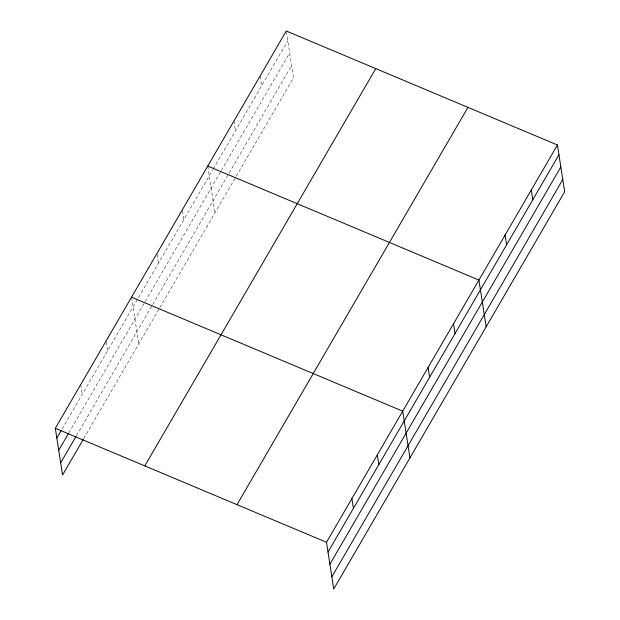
<?xml version="1.0" encoding="UTF-8"?>
<svg xmlns="http://www.w3.org/2000/svg" width="620" height="620" viewBox="0 0 620 620"><rect width="100%" height="100%" fill="white"/><g stroke="black" fill="none" stroke-linecap="round" stroke-linejoin="round"><path stroke-width="0.46" stroke-dasharray="3.1 2.33" d="M62.108 428.993L212.652 170.012M213.141 169.183L287.781 40.773M68.789 432.946L220.844 171.368M221.325 170.531L289.672 52.964M76.485 435.612L152.218 305.327M152.698 304.505L291.617 65.526M83.646 438.735L159.379 308.45M159.859 307.629L293.5 77.725L286.409 31.891M260.098 76.028L261.609 85.8M233.926 121.055L235.437 130.828M207.746 166.083L214.985 212.799M182.482 210.668L183.853 219.55M157.077 254.371L158.449 263.26M131.533 297.189L138.772 343.906M106.268 341.775L107.648 350.664M80.724 384.594L82.243 394.367"/><path stroke-width="0.93" d="M83.165 439.557L62.558 475.013L55.319 428.296L286.269 31L557.442 144.987L564.681 191.704L333.731 589L326.5 542.275L557.442 144.987M56.839 438.069L61.148 430.644M58.722 450.26L68.309 433.768M60.667 462.822L76.004 436.433M144.809 465.907L375.759 68.619M237.011 504.664L467.961 107.368M328.011 552.048L558.961 154.752M329.894 564.246L560.844 166.951M331.839 576.809L562.789 179.513M207.746 166.083L478.919 280.062L486.157 326.787M131.533 297.189L402.706 411.168L409.944 457.893M55.319 428.296L326.5 542.275M531.27 190.014L532.782 199.779M505.099 235.034L506.61 244.807M453.514 323.764L455.034 333.537M428.11 367.466L429.629 377.239M377.301 454.871L378.82 464.643M351.897 498.573L353.416 508.346"/></g></svg>
